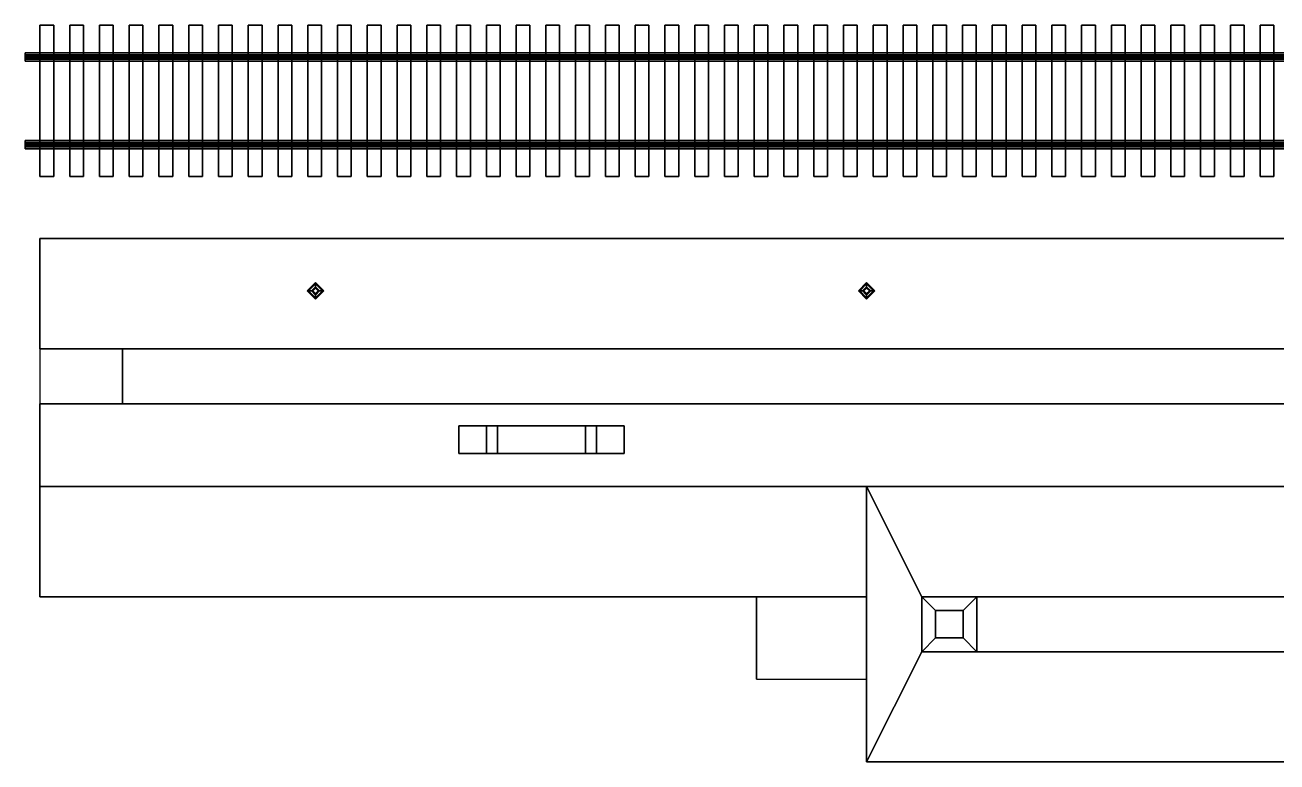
# Model space of a CAD drawing. Extents: x -25.3 to 25, y -12 to 1.4.
# Drawn here: x -25.27 to -2.55, y -12 to 1.37 of the extents above; entities that cross this region are included whole.
import ezdxf

# ---------------------------------------------------------------- set-up
doc = ezdxf.new("R2010")
doc.units = 0
doc.layers.get('0').update_dxf_attribs({"linetype": 'CONTINUOUS'})

msp = doc.modelspace()

# ---------------------------------------------------------------- linework, layer by layer
for points in [[(-25, -1.375, 0), (-25, -1.375, 0.18), (-25, 1.375, 0.18), (-25, 1.375, 0)], [(-25, 1.375, 0.18), (-24.75, 1.375, 0.18), (-24.75, 1.375, 0), (-25, 1.375, 0)], [(-25, -1.375, 0.18), (-24.75, -1.375, 0.18), (-24.75, 1.375, 0.18), (-25, 1.375, 0.18)], [(-24.75, 1.375, 0), (-24.75, 1.375, 0.18), (-24.75, -1.375, 0.18), (-24.75, -1.375, 0)], [(-24.46, -1.375, 0), (-24.46, -1.375, 0.18), (-24.46, 1.375, 0.18), (-24.46, 1.375, 0)], [(-24.46, 1.375, 0.18), (-24.21, 1.375, 0.18), (-24.21, 1.375, 0), (-24.46, 1.375, 0)], [(-24.46, -1.375, 0.18), (-24.21, -1.375, 0.18), (-24.21, 1.375, 0.18), (-24.46, 1.375, 0.18)], [(-24.21, 1.375, 0), (-24.21, 1.375, 0.18), (-24.21, -1.375, 0.18), (-24.21, -1.375, 0)], [(-23.92, 1.375, 0.18), (-23.67, 1.375, 0.18), (-23.67, 1.375, 0), (-23.92, 1.375, 0)], [(-23.92, -1.375, 0), (-23.92, -1.375, 0.18), (-23.92, 1.375, 0.18), (-23.92, 1.375, 0)], [(-23.92, -1.375, 0.18), (-23.67, -1.375, 0.18), (-23.67, 1.375, 0.18), (-23.92, 1.375, 0.18)], [(-23.67, 1.375, 0), (-23.67, 1.375, 0.18), (-23.67, -1.375, 0.18), (-23.67, -1.375, 0)], [(-23.38, 1.375, 0.18), (-23.13, 1.375, 0.18), (-23.13, 1.375, 0), (-23.38, 1.375, 0)], [(-23.38, -1.375, 0), (-23.38, -1.375, 0.18), (-23.38, 1.375, 0.18), (-23.38, 1.375, 0)], [(-23.38, -1.375, 0.18), (-23.13, -1.375, 0.18), (-23.13, 1.375, 0.18), (-23.38, 1.375, 0.18)], [(-23.13, 1.375, 0), (-23.13, 1.375, 0.18), (-23.13, -1.375, 0.18), (-23.13, -1.375, 0)], [(-22.84, -1.375, 0), (-22.84, -1.375, 0.18), (-22.84, 1.375, 0.18), (-22.84, 1.375, 0)], [(-22.84, 1.375, 0.18), (-22.59, 1.375, 0.18), (-22.59, 1.375, 0), (-22.84, 1.375, 0)], [(-22.84, -1.375, 0.18), (-22.59, -1.375, 0.18), (-22.59, 1.375, 0.18), (-22.84, 1.375, 0.18)], [(-22.59, 1.375, 0), (-22.59, 1.375, 0.18), (-22.59, -1.375, 0.18), (-22.59, -1.375, 0)], [(-22.3, -1.375, 0), (-22.3, -1.375, 0.18), (-22.3, 1.375, 0.18), (-22.3, 1.375, 0)], [(-22.3, 1.375, 0.18), (-22.05, 1.375, 0.18), (-22.05, 1.375, 0), (-22.3, 1.375, 0)], [(-22.3, -1.375, 0.18), (-22.05, -1.375, 0.18), (-22.05, 1.375, 0.18), (-22.3, 1.375, 0.18)], [(-22.05, 1.375, 0), (-22.05, 1.375, 0.18), (-22.05, -1.375, 0.18), (-22.05, -1.375, 0)], [(-21.76, -1.375, 0), (-21.76, -1.375, 0.18), (-21.76, 1.375, 0.18), (-21.76, 1.375, 0)], [(-21.76, 1.375, 0.18), (-21.51, 1.375, 0.18), (-21.51, 1.375, 0), (-21.76, 1.375, 0)], [(-21.76, -1.375, 0.18), (-21.51, -1.375, 0.18), (-21.51, 1.375, 0.18), (-21.76, 1.375, 0.18)], [(-21.51, 1.375, 0), (-21.51, 1.375, 0.18), (-21.51, -1.375, 0.18), (-21.51, -1.375, 0)], [(-21.22, -1.375, 0), (-21.22, -1.375, 0.18), (-21.22, 1.375, 0.18), (-21.22, 1.375, 0)], [(-21.22, 1.375, 0.18), (-20.97, 1.375, 0.18), (-20.97, 1.375, 0), (-21.22, 1.375, 0)], [(-21.22, -1.375, 0.18), (-20.97, -1.375, 0.18), (-20.97, 1.375, 0.18), (-21.22, 1.375, 0.18)], [(-20.97, 1.375, 0), (-20.97, 1.375, 0.18), (-20.97, -1.375, 0.18), (-20.97, -1.375, 0)], [(-20.68, 1.375, 0.18), (-20.43, 1.375, 0.18), (-20.43, 1.375, 0), (-20.68, 1.375, 0)], [(-20.68, -1.375, 0), (-20.68, -1.375, 0.18), (-20.68, 1.375, 0.18), (-20.68, 1.375, 0)], [(-20.68, -1.375, 0.18), (-20.43, -1.375, 0.18), (-20.43, 1.375, 0.18), (-20.68, 1.375, 0.18)], [(-20.43, 1.375, 0), (-20.43, 1.375, 0.18), (-20.43, -1.375, 0.18), (-20.43, -1.375, 0)], [(-20.14, 1.375, 0.18), (-19.89, 1.375, 0.18), (-19.89, 1.375, 0), (-20.14, 1.375, 0)], [(-20.14, -1.375, 0), (-20.14, -1.375, 0.18), (-20.14, 1.375, 0.18), (-20.14, 1.375, 0)], [(-20.14, -1.375, 0.18), (-19.89, -1.375, 0.18), (-19.89, 1.375, 0.18), (-20.14, 1.375, 0.18)], [(-19.89, 1.375, 0), (-19.89, 1.375, 0.18), (-19.89, -1.375, 0.18), (-19.89, -1.375, 0)], [(-19.6, -1.375, 0), (-19.6, -1.375, 0.18), (-19.6, 1.375, 0.18), (-19.6, 1.375, 0)], [(-19.6, 1.375, 0.18), (-19.35, 1.375, 0.18), (-19.35, 1.375, 0), (-19.6, 1.375, 0)], [(-19.6, -1.375, 0.18), (-19.35, -1.375, 0.18), (-19.35, 1.375, 0.18), (-19.6, 1.375, 0.18)], [(-19.35, 1.375, 0), (-19.35, 1.375, 0.18), (-19.35, -1.375, 0.18), (-19.35, -1.375, 0)], [(-19.06, -1.375, 0), (-19.06, -1.375, 0.18), (-19.06, 1.375, 0.18), (-19.06, 1.375, 0)], [(-19.06, 1.375, 0.18), (-18.81, 1.375, 0.18), (-18.81, 1.375, 0), (-19.06, 1.375, 0)], [(-19.06, -1.375, 0.18), (-18.81, -1.375, 0.18), (-18.81, 1.375, 0.18), (-19.06, 1.375, 0.18)], [(-18.81, 1.375, 0), (-18.81, 1.375, 0.18), (-18.81, -1.375, 0.18), (-18.81, -1.375, 0)], [(-18.52, 1.375, 0.18), (-18.27, 1.375, 0.18), (-18.27, 1.375, 0), (-18.52, 1.375, 0)], [(-18.52, -1.375, 0), (-18.52, -1.375, 0.18), (-18.52, 1.375, 0.18), (-18.52, 1.375, 0)], [(-18.52, -1.375, 0.18), (-18.27, -1.375, 0.18), (-18.27, 1.375, 0.18), (-18.52, 1.375, 0.18)], [(-18.27, 1.375, 0), (-18.27, 1.375, 0.18), (-18.27, -1.375, 0.18), (-18.27, -1.375, 0)], [(-17.98, 1.375, 0.18), (-17.73, 1.375, 0.18), (-17.73, 1.375, 0), (-17.98, 1.375, 0)], [(-17.98, -1.375, 0), (-17.98, -1.375, 0.18), (-17.98, 1.375, 0.18), (-17.98, 1.375, 0)], [(-17.98, -1.375, 0.18), (-17.73, -1.375, 0.18), (-17.73, 1.375, 0.18), (-17.98, 1.375, 0.18)], [(-17.73, 1.375, 0), (-17.73, 1.375, 0.18), (-17.73, -1.375, 0.18), (-17.73, -1.375, 0)], [(-17.44, 1.375, 0.18), (-17.19, 1.375, 0.18), (-17.19, 1.375, 0), (-17.44, 1.375, 0)], [(-17.44, -1.375, 0), (-17.44, -1.375, 0.18), (-17.44, 1.375, 0.18), (-17.44, 1.375, 0)], [(-17.44, -1.375, 0.18), (-17.19, -1.375, 0.18), (-17.19, 1.375, 0.18), (-17.44, 1.375, 0.18)], [(-17.19, 1.375, 0), (-17.19, 1.375, 0.18), (-17.19, -1.375, 0.18), (-17.19, -1.375, 0)], [(-16.9, 1.375, 0.18), (-16.65, 1.375, 0.18), (-16.65, 1.375, 0), (-16.9, 1.375, 0)], [(-16.9, -1.375, 0), (-16.9, -1.375, 0.18), (-16.9, 1.375, 0.18), (-16.9, 1.375, 0)], [(-16.9, -1.375, 0.18), (-16.65, -1.375, 0.18), (-16.65, 1.375, 0.18), (-16.9, 1.375, 0.18)], [(-16.65, 1.375, 0), (-16.65, 1.375, 0.18), (-16.65, -1.375, 0.18), (-16.65, -1.375, 0)], [(-16.36, -1.375, 0), (-16.36, -1.375, 0.18), (-16.36, 1.375, 0.18), (-16.36, 1.375, 0)], [(-16.36, 1.375, 0.18), (-16.11, 1.375, 0.18), (-16.11, 1.375, 0), (-16.36, 1.375, 0)], [(-16.36, -1.375, 0.18), (-16.11, -1.375, 0.18), (-16.11, 1.375, 0.18), (-16.36, 1.375, 0.18)], [(-16.11, 1.375, 0), (-16.11, 1.375, 0.18), (-16.11, -1.375, 0.18), (-16.11, -1.375, 0)], [(-15.82, -1.375, 0), (-15.82, -1.375, 0.18), (-15.82, 1.375, 0.18), (-15.82, 1.375, 0)], [(-15.82, 1.375, 0.18), (-15.57, 1.375, 0.18), (-15.57, 1.375, 0), (-15.82, 1.375, 0)], [(-15.82, -1.375, 0.18), (-15.57, -1.375, 0.18), (-15.57, 1.375, 0.18), (-15.82, 1.375, 0.18)], [(-15.57, 1.375, 0), (-15.57, 1.375, 0.18), (-15.57, -1.375, 0.18), (-15.57, -1.375, 0)], [(-15.28, -1.375, 0), (-15.28, -1.375, 0.18), (-15.28, 1.375, 0.18), (-15.28, 1.375, 0)], [(-15.28, 1.375, 0.18), (-15.03, 1.375, 0.18), (-15.03, 1.375, 0), (-15.28, 1.375, 0)], [(-15.28, -1.375, 0.18), (-15.03, -1.375, 0.18), (-15.03, 1.375, 0.18), (-15.28, 1.375, 0.18)], [(-15.03, 1.375, 0), (-15.03, 1.375, 0.18), (-15.03, -1.375, 0.18), (-15.03, -1.375, 0)], [(-14.74, -1.375, 0), (-14.74, -1.375, 0.18), (-14.74, 1.375, 0.18), (-14.74, 1.375, 0)], [(-14.74, 1.375, 0.18), (-14.49, 1.375, 0.18), (-14.49, 1.375, 0), (-14.74, 1.375, 0)], [(-14.74, -1.375, 0.18), (-14.49, -1.375, 0.18), (-14.49, 1.375, 0.18), (-14.74, 1.375, 0.18)], [(-14.49, 1.375, 0), (-14.49, 1.375, 0.18), (-14.49, -1.375, 0.18), (-14.49, -1.375, 0)], [(-14.2, 1.375, 0.18), (-13.95, 1.375, 0.18), (-13.95, 1.375, 0), (-14.2, 1.375, 0)], [(-14.2, -1.375, 0), (-14.2, -1.375, 0.18), (-14.2, 1.375, 0.18), (-14.2, 1.375, 0)], [(-14.2, -1.375, 0.18), (-13.95, -1.375, 0.18), (-13.95, 1.375, 0.18), (-14.2, 1.375, 0.18)], [(-13.95, 1.375, 0), (-13.95, 1.375, 0.18), (-13.95, -1.375, 0.18), (-13.95, -1.375, 0)], [(-13.66, 1.375, 0.18), (-13.41, 1.375, 0.18), (-13.41, 1.375, 0), (-13.66, 1.375, 0)], [(-13.66, -1.375, 0), (-13.66, -1.375, 0.18), (-13.66, 1.375, 0.18), (-13.66, 1.375, 0)], [(-13.66, -1.375, 0.18), (-13.41, -1.375, 0.18), (-13.41, 1.375, 0.18), (-13.66, 1.375, 0.18)], [(-13.41, 1.375, 0), (-13.41, 1.375, 0.18), (-13.41, -1.375, 0.18), (-13.41, -1.375, 0)], [(-13.12, 1.375, 0.18), (-12.87, 1.375, 0.18), (-12.87, 1.375, 0), (-13.12, 1.375, 0)], [(-13.12, -1.375, 0), (-13.12, -1.375, 0.18), (-13.12, 1.375, 0.18), (-13.12, 1.375, 0)], [(-13.12, -1.375, 0.18), (-12.87, -1.375, 0.18), (-12.87, 1.375, 0.18), (-13.12, 1.375, 0.18)], [(-12.87, 1.375, 0), (-12.87, 1.375, 0.18), (-12.87, -1.375, 0.18), (-12.87, -1.375, 0)], [(-12.58, 1.375, 0.18), (-12.33, 1.375, 0.18), (-12.33, 1.375, 0), (-12.58, 1.375, 0)], [(-12.58, -1.375, 0), (-12.58, -1.375, 0.18), (-12.58, 1.375, 0.18), (-12.58, 1.375, 0)], [(-12.58, -1.375, 0.18), (-12.33, -1.375, 0.18), (-12.33, 1.375, 0.18), (-12.58, 1.375, 0.18)], [(-12.33, 1.375, 0), (-12.33, 1.375, 0.18), (-12.33, -1.375, 0.18), (-12.33, -1.375, 0)], [(-12.04, -1.375, 0), (-12.04, -1.375, 0.18), (-12.04, 1.375, 0.18), (-12.04, 1.375, 0)], [(-12.04, 1.375, 0.18), (-11.79, 1.375, 0.18), (-11.79, 1.375, 0), (-12.04, 1.375, 0)], [(-12.04, -1.375, 0.18), (-11.79, -1.375, 0.18), (-11.79, 1.375, 0.18), (-12.04, 1.375, 0.18)], [(-11.79, 1.375, 0), (-11.79, 1.375, 0.18), (-11.79, -1.375, 0.18), (-11.79, -1.375, 0)], [(-11.5, -1.375, 0), (-11.5, -1.375, 0.18), (-11.5, 1.375, 0.18), (-11.5, 1.375, 0)], [(-11.5, 1.375, 0.18), (-11.25, 1.375, 0.18), (-11.25, 1.375, 0), (-11.5, 1.375, 0)], [(-11.5, -1.375, 0.18), (-11.25, -1.375, 0.18), (-11.25, 1.375, 0.18), (-11.5, 1.375, 0.18)], [(-11.25, 1.375, 0), (-11.25, 1.375, 0.18), (-11.25, -1.375, 0.18), (-11.25, -1.375, 0)], [(-10.96, 1.375, 0.18), (-10.71, 1.375, 0.18), (-10.71, 1.375, 0), (-10.96, 1.375, 0)], [(-10.96, -1.375, 0), (-10.96, -1.375, 0.18), (-10.96, 1.375, 0.18), (-10.96, 1.375, 0)], [(-10.96, -1.375, 0.18), (-10.71, -1.375, 0.18), (-10.71, 1.375, 0.18), (-10.96, 1.375, 0.18)], [(-10.71, 1.375, 0), (-10.71, 1.375, 0.18), (-10.71, -1.375, 0.18), (-10.71, -1.375, 0)], [(-10.42, 1.375, 0.18), (-10.17, 1.375, 0.18), (-10.17, 1.375, 0), (-10.42, 1.375, 0)], [(-10.42, -1.375, 0), (-10.42, -1.375, 0.18), (-10.42, 1.375, 0.18), (-10.42, 1.375, 0)], [(-10.42, -1.375, 0.18), (-10.17, -1.375, 0.18), (-10.17, 1.375, 0.18), (-10.42, 1.375, 0.18)], [(-10.17, 1.375, 0), (-10.17, 1.375, 0.18), (-10.17, -1.375, 0.18), (-10.17, -1.375, 0)], [(-9.88, -1.375, 0), (-9.88, -1.375, 0.18), (-9.88, 1.375, 0.18), (-9.88, 1.375, 0)], [(-9.88, 1.375, 0.18), (-9.63, 1.375, 0.18), (-9.63, 1.375, 0), (-9.88, 1.375, 0)], [(-9.88, -1.375, 0.18), (-9.63, -1.375, 0.18), (-9.63, 1.375, 0.18), (-9.88, 1.375, 0.18)], [(-9.63, 1.375, 0), (-9.63, 1.375, 0.18), (-9.63, -1.375, 0.18), (-9.63, -1.375, 0)], [(-9.34, -1.375, 0), (-9.34, -1.375, 0.18), (-9.34, 1.375, 0.18), (-9.34, 1.375, 0)], [(-9.34, 1.375, 0.18), (-9.09, 1.375, 0.18), (-9.09, 1.375, 0), (-9.34, 1.375, 0)], [(-9.34, -1.375, 0.18), (-9.09, -1.375, 0.18), (-9.09, 1.375, 0.18), (-9.34, 1.375, 0.18)], [(-9.09, 1.375, 0), (-9.09, 1.375, 0.18), (-9.09, -1.375, 0.18), (-9.09, -1.375, 0)], [(-8.8, -1.375, 0), (-8.8, -1.375, 0.18), (-8.8, 1.375, 0.18), (-8.8, 1.375, 0)], [(-8.8, 1.375, 0.18), (-8.55, 1.375, 0.18), (-8.55, 1.375, 0), (-8.8, 1.375, 0)], [(-8.8, -1.375, 0.18), (-8.55, -1.375, 0.18), (-8.55, 1.375, 0.18), (-8.8, 1.375, 0.18)], [(-8.55, 1.375, 0), (-8.55, 1.375, 0.18), (-8.55, -1.375, 0.18), (-8.55, -1.375, 0)], [(-8.26, -1.375, 0), (-8.26, -1.375, 0.18), (-8.26, 1.375, 0.18), (-8.26, 1.375, 0)], [(-8.26, 1.375, 0.18), (-8.01, 1.375, 0.18), (-8.01, 1.375, 0), (-8.26, 1.375, 0)], [(-8.26, -1.375, 0.18), (-8.01, -1.375, 0.18), (-8.01, 1.375, 0.18), (-8.26, 1.375, 0.18)], [(-8.01, 1.375, 0), (-8.01, 1.375, 0.18), (-8.01, -1.375, 0.18), (-8.01, -1.375, 0)], [(-7.72, 1.375, 0.18), (-7.47, 1.375, 0.18), (-7.47, 1.375, 0), (-7.72, 1.375, 0)], [(-7.72, -1.375, 0), (-7.72, -1.375, 0.18), (-7.72, 1.375, 0.18), (-7.72, 1.375, 0)], [(-7.72, -1.375, 0.18), (-7.47, -1.375, 0.18), (-7.47, 1.375, 0.18), (-7.72, 1.375, 0.18)], [(-7.47, 1.375, 0), (-7.47, 1.375, 0.18), (-7.47, -1.375, 0.18), (-7.47, -1.375, 0)], [(-7.18, 1.375, 0.18), (-6.93, 1.375, 0.18), (-6.93, 1.375, 0), (-7.18, 1.375, 0)], [(-7.18, -1.375, 0), (-7.18, -1.375, 0.18), (-7.18, 1.375, 0.18), (-7.18, 1.375, 0)], [(-7.18, -1.375, 0.18), (-6.93, -1.375, 0.18), (-6.93, 1.375, 0.18), (-7.18, 1.375, 0.18)], [(-6.93, 1.375, 0), (-6.93, 1.375, 0.18), (-6.93, -1.375, 0.18), (-6.93, -1.375, 0)], [(-6.64, -1.375, 0), (-6.64, -1.375, 0.18), (-6.64, 1.375, 0.18), (-6.64, 1.375, 0)], [(-6.64, 1.375, 0.18), (-6.39, 1.375, 0.18), (-6.39, 1.375, 0), (-6.64, 1.375, 0)], [(-6.64, -1.375, 0.18), (-6.39, -1.375, 0.18), (-6.39, 1.375, 0.18), (-6.64, 1.375, 0.18)], [(-6.39, 1.375, 0), (-6.39, 1.375, 0.18), (-6.39, -1.375, 0.18), (-6.39, -1.375, 0)], [(-6.1, -1.375, 0), (-6.1, -1.375, 0.18), (-6.1, 1.375, 0.18), (-6.1, 1.375, 0)], [(-6.1, 1.375, 0.18), (-5.85, 1.375, 0.18), (-5.85, 1.375, 0), (-6.1, 1.375, 0)], [(-6.1, -1.375, 0.18), (-5.85, -1.375, 0.18), (-5.85, 1.375, 0.18), (-6.1, 1.375, 0.18)], [(-5.85, 1.375, 0), (-5.85, 1.375, 0.18), (-5.85, -1.375, 0.18), (-5.85, -1.375, 0)], [(-5.56, 1.375, 0.18), (-5.31, 1.375, 0.18), (-5.31, 1.375, 0), (-5.56, 1.375, 0)], [(-5.56, -1.375, 0), (-5.56, -1.375, 0.18), (-5.56, 1.375, 0.18), (-5.56, 1.375, 0)], [(-5.56, -1.375, 0.18), (-5.31, -1.375, 0.18), (-5.31, 1.375, 0.18), (-5.56, 1.375, 0.18)], [(-5.31, 1.375, 0), (-5.31, 1.375, 0.18), (-5.31, -1.375, 0.18), (-5.31, -1.375, 0)], [(-5.02, 1.375, 0.18), (-4.77, 1.375, 0.18), (-4.77, 1.375, 0), (-5.02, 1.375, 0)], [(-5.02, -1.375, 0), (-5.02, -1.375, 0.18), (-5.02, 1.375, 0.18), (-5.02, 1.375, 0)], [(-5.02, -1.375, 0.18), (-4.77, -1.375, 0.18), (-4.77, 1.375, 0.18), (-5.02, 1.375, 0.18)], [(-4.77, 1.375, 0), (-4.77, 1.375, 0.18), (-4.77, -1.375, 0.18), (-4.77, -1.375, 0)], [(-4.48, 1.375, 0.18), (-4.23, 1.375, 0.18), (-4.23, 1.375, 0), (-4.48, 1.375, 0)], [(-4.48, -1.375, 0), (-4.48, -1.375, 0.18), (-4.48, 1.375, 0.18), (-4.48, 1.375, 0)], [(-4.48, -1.375, 0.18), (-4.23, -1.375, 0.18), (-4.23, 1.375, 0.18), (-4.48, 1.375, 0.18)], [(-4.23, 1.375, 0), (-4.23, 1.375, 0.18), (-4.23, -1.375, 0.18), (-4.23, -1.375, 0)], [(-3.94, 1.375, 0.18), (-3.69, 1.375, 0.18), (-3.69, 1.375, 0), (-3.94, 1.375, 0)], [(-3.94, -1.375, 0), (-3.94, -1.375, 0.18), (-3.94, 1.375, 0.18), (-3.94, 1.375, 0)], [(-3.94, -1.375, 0.18), (-3.69, -1.375, 0.18), (-3.69, 1.375, 0.18), (-3.94, 1.375, 0.18)], [(-3.69, 1.375, 0), (-3.69, 1.375, 0.18), (-3.69, -1.375, 0.18), (-3.69, -1.375, 0)], [(-3.4, -1.375, 0), (-3.4, -1.375, 0.18), (-3.4, 1.375, 0.18), (-3.4, 1.375, 0)], [(-3.4, 1.375, 0.18), (-3.15, 1.375, 0.18), (-3.15, 1.375, 0), (-3.4, 1.375, 0)], [(-3.4, -1.375, 0.18), (-3.15, -1.375, 0.18), (-3.15, 1.375, 0.18), (-3.4, 1.375, 0.18)], [(-3.15, 1.375, 0), (-3.15, 1.375, 0.18), (-3.15, -1.375, 0.18), (-3.15, -1.375, 0)], [(-2.86, -1.375, 0), (-2.86, -1.375, 0.18), (-2.86, 1.375, 0.18), (-2.86, 1.375, 0)], [(-2.86, 1.375, 0.18), (-2.61, 1.375, 0.18), (-2.61, 1.375, 0), (-2.86, 1.375, 0)], [(-2.86, -1.375, 0.18), (-2.61, -1.375, 0.18), (-2.61, 1.375, 0.18), (-2.86, 1.375, 0.18)], [(-2.61, 1.375, 0), (-2.61, 1.375, 0.18), (-2.61, -1.375, 0.18), (-2.61, -1.375, 0)], [(-25.27, 0.795, 0.21), (24.95, 0.795, 0.21), (24.95, 0.87, 0.195), (-25.27, 0.87, 0.195)], [(-25.27, 0.87, 0.18), (24.95, 0.87, 0.18), (24.95, 0.72, 0.18), (-25.27, 0.72, 0.18)], [(24.95, 0.87, 0.195), (24.95, 0.87, 0.18), (-25.27, 0.87, 0.18), (-25.27, 0.87, 0.195)], [(-25.27, 0.835, 0.295), (24.95, 0.835, 0.295), (24.95, 0.795, 0.29), (-25.27, 0.795, 0.29)], [(24.95, 0.83, 0.36), (24.95, 0.835, 0.295), (-25.27, 0.835, 0.295), (-25.27, 0.83, 0.36)], [(-25.27, 0.76, 0.36), (24.95, 0.76, 0.36), (24.95, 0.83, 0.36), (-25.27, 0.83, 0.36)], [(24.95, 0.805, 0.295), (24.95, 0.805, 0.205), (-25.27, 0.805, 0.205), (-25.27, 0.805, 0.295)], [(-25.27, 0.795, 0.29), (24.95, 0.795, 0.29), (24.95, 0.755, 0.295), (-25.27, 0.755, 0.295)], [(-25.27, 0.72, 0.195), (24.95, 0.72, 0.195), (24.95, 0.795, 0.21), (-25.27, 0.795, 0.21)], [(-25.27, 0.785, 0.205), (24.95, 0.785, 0.205), (24.95, 0.785, 0.295), (-25.27, 0.785, 0.295)], [(-25.27, 0.755, 0.295), (24.95, 0.755, 0.295), (24.95, 0.76, 0.36), (-25.27, 0.76, 0.36)], [(-25.27, 0.72, 0.18), (24.95, 0.72, 0.18), (24.95, 0.72, 0.195), (-25.27, 0.72, 0.195)], [(24.95, -0.72, 0.195), (24.95, -0.72, 0.18), (-25.27, -0.72, 0.18), (-25.27, -0.72, 0.195)], [(-25.27, -0.72, 0.18), (24.95, -0.72, 0.18), (24.95, -0.87, 0.18), (-25.27, -0.87, 0.18)], [(-25.27, -0.795, 0.21), (24.95, -0.795, 0.21), (24.95, -0.72, 0.195), (-25.27, -0.72, 0.195)], [(24.95, -0.76, 0.36), (24.95, -0.755, 0.295), (-25.27, -0.755, 0.295), (-25.27, -0.76, 0.36)], [(-25.27, -0.755, 0.295), (24.95, -0.755, 0.295), (24.95, -0.795, 0.29), (-25.27, -0.795, 0.29)], [(-25.27, -0.83, 0.36), (24.95, -0.83, 0.36), (24.95, -0.76, 0.36), (-25.27, -0.76, 0.36)], [(24.95, -0.785, 0.295), (24.95, -0.785, 0.205), (-25.27, -0.785, 0.205), (-25.27, -0.785, 0.295)], [(-25.27, -0.795, 0.29), (24.95, -0.795, 0.29), (24.95, -0.835, 0.295), (-25.27, -0.835, 0.295)], [(-25.27, -0.87, 0.195), (24.95, -0.87, 0.195), (24.95, -0.795, 0.21), (-25.27, -0.795, 0.21)], [(-25.27, -0.805, 0.205), (24.95, -0.805, 0.205), (24.95, -0.805, 0.295), (-25.27, -0.805, 0.295)], [(-25.27, -0.835, 0.295), (24.95, -0.835, 0.295), (24.95, -0.83, 0.36), (-25.27, -0.83, 0.36)], [(-25.27, -0.87, 0.18), (24.95, -0.87, 0.18), (24.95, -0.87, 0.195), (-25.27, -0.87, 0.195)], [(-24.75, -1.375, 0), (-24.75, -1.375, 0.18), (-25, -1.375, 0.18), (-25, -1.375, 0)], [(-24.21, -1.375, 0), (-24.21, -1.375, 0.18), (-24.46, -1.375, 0.18), (-24.46, -1.375, 0)], [(-23.67, -1.375, 0), (-23.67, -1.375, 0.18), (-23.92, -1.375, 0.18), (-23.92, -1.375, 0)], [(-23.13, -1.375, 0), (-23.13, -1.375, 0.18), (-23.38, -1.375, 0.18), (-23.38, -1.375, 0)], [(-22.59, -1.375, 0), (-22.59, -1.375, 0.18), (-22.84, -1.375, 0.18), (-22.84, -1.375, 0)], [(-22.05, -1.375, 0), (-22.05, -1.375, 0.18), (-22.3, -1.375, 0.18), (-22.3, -1.375, 0)], [(-21.51, -1.375, 0), (-21.51, -1.375, 0.18), (-21.76, -1.375, 0.18), (-21.76, -1.375, 0)], [(-20.97, -1.375, 0), (-20.97, -1.375, 0.18), (-21.22, -1.375, 0.18), (-21.22, -1.375, 0)], [(-20.43, -1.375, 0), (-20.43, -1.375, 0.18), (-20.68, -1.375, 0.18), (-20.68, -1.375, 0)], [(-19.89, -1.375, 0), (-19.89, -1.375, 0.18), (-20.14, -1.375, 0.18), (-20.14, -1.375, 0)], [(-19.35, -1.375, 0), (-19.35, -1.375, 0.18), (-19.6, -1.375, 0.18), (-19.6, -1.375, 0)], [(-18.81, -1.375, 0), (-18.81, -1.375, 0.18), (-19.06, -1.375, 0.18), (-19.06, -1.375, 0)], [(-18.27, -1.375, 0), (-18.27, -1.375, 0.18), (-18.52, -1.375, 0.18), (-18.52, -1.375, 0)], [(-17.73, -1.375, 0), (-17.73, -1.375, 0.18), (-17.98, -1.375, 0.18), (-17.98, -1.375, 0)], [(-17.19, -1.375, 0), (-17.19, -1.375, 0.18), (-17.44, -1.375, 0.18), (-17.44, -1.375, 0)], [(-16.65, -1.375, 0), (-16.65, -1.375, 0.18), (-16.9, -1.375, 0.18), (-16.9, -1.375, 0)], [(-16.11, -1.375, 0), (-16.11, -1.375, 0.18), (-16.36, -1.375, 0.18), (-16.36, -1.375, 0)], [(-15.57, -1.375, 0), (-15.57, -1.375, 0.18), (-15.82, -1.375, 0.18), (-15.82, -1.375, 0)], [(-15.03, -1.375, 0), (-15.03, -1.375, 0.18), (-15.28, -1.375, 0.18), (-15.28, -1.375, 0)], [(-14.49, -1.375, 0), (-14.49, -1.375, 0.18), (-14.74, -1.375, 0.18), (-14.74, -1.375, 0)], [(-13.95, -1.375, 0), (-13.95, -1.375, 0.18), (-14.2, -1.375, 0.18), (-14.2, -1.375, 0)], [(-13.41, -1.375, 0), (-13.41, -1.375, 0.18), (-13.66, -1.375, 0.18), (-13.66, -1.375, 0)], [(-12.87, -1.375, 0), (-12.87, -1.375, 0.18), (-13.12, -1.375, 0.18), (-13.12, -1.375, 0)], [(-12.33, -1.375, 0), (-12.33, -1.375, 0.18), (-12.58, -1.375, 0.18), (-12.58, -1.375, 0)], [(-11.79, -1.375, 0), (-11.79, -1.375, 0.18), (-12.04, -1.375, 0.18), (-12.04, -1.375, 0)], [(-11.25, -1.375, 0), (-11.25, -1.375, 0.18), (-11.5, -1.375, 0.18), (-11.5, -1.375, 0)], [(-10.71, -1.375, 0), (-10.71, -1.375, 0.18), (-10.96, -1.375, 0.18), (-10.96, -1.375, 0)], [(-10.17, -1.375, 0), (-10.17, -1.375, 0.18), (-10.42, -1.375, 0.18), (-10.42, -1.375, 0)], [(-9.63, -1.375, 0), (-9.63, -1.375, 0.18), (-9.88, -1.375, 0.18), (-9.88, -1.375, 0)], [(-9.09, -1.375, 0), (-9.09, -1.375, 0.18), (-9.34, -1.375, 0.18), (-9.34, -1.375, 0)], [(-8.55, -1.375, 0), (-8.55, -1.375, 0.18), (-8.8, -1.375, 0.18), (-8.8, -1.375, 0)], [(-8.01, -1.375, 0), (-8.01, -1.375, 0.18), (-8.26, -1.375, 0.18), (-8.26, -1.375, 0)], [(-7.47, -1.375, 0), (-7.47, -1.375, 0.18), (-7.72, -1.375, 0.18), (-7.72, -1.375, 0)], [(-6.93, -1.375, 0), (-6.93, -1.375, 0.18), (-7.18, -1.375, 0.18), (-7.18, -1.375, 0)], [(-6.39, -1.375, 0), (-6.39, -1.375, 0.18), (-6.64, -1.375, 0.18), (-6.64, -1.375, 0)], [(-5.85, -1.375, 0), (-5.85, -1.375, 0.18), (-6.1, -1.375, 0.18), (-6.1, -1.375, 0)], [(-5.31, -1.375, 0), (-5.31, -1.375, 0.18), (-5.56, -1.375, 0.18), (-5.56, -1.375, 0)], [(-4.77, -1.375, 0), (-4.77, -1.375, 0.18), (-5.02, -1.375, 0.18), (-5.02, -1.375, 0)], [(-4.23, -1.375, 0), (-4.23, -1.375, 0.18), (-4.48, -1.375, 0.18), (-4.48, -1.375, 0)], [(-3.69, -1.375, 0), (-3.69, -1.375, 0.18), (-3.94, -1.375, 0.18), (-3.94, -1.375, 0)], [(-3.15, -1.375, 0), (-3.15, -1.375, 0.18), (-3.4, -1.375, 0.18), (-3.4, -1.375, 0)], [(-2.61, -1.375, 0), (-2.61, -1.375, 0.18), (-2.86, -1.375, 0.18), (-2.86, -1.375, 0)], [(25, -2.5, 1), (25, -2.5), (-25, -2.5), (-25, -2.5, 1)], [(-25, -2.5), (-25, -4.5), (-25, -4.5, 1), (-25, -2.5, 1)], [(-25, -2.5, 1), (-25, -4.5, 1), (25, -4.5, 1), (25, -2.5, 1)], [(-20, -3.325, 4.55), (-20.125, -3.45, 4.55), (-20.15, -3.45, 4.85), (-20, -3.3, 4.85)], [(-20, -3.3, 4.85), (-20.15, -3.45, 4.85), (-20.05, -3.45, 4.95), (-20, -3.4, 4.95)], [(-20, -3.4, 4.5), (-20.05, -3.45, 4.5), (-20.125, -3.45, 4.55), (-20, -3.325, 4.55)], [(-20, -3.375, 1), (-20.075, -3.45, 1), (-20.05, -3.45, 4.5), (-20, -3.4, 4.5)], [(-20, -3.4, 4.95), (-20.05, -3.45, 4.95), (-20, -3.5, 4.95), (-19.95, -3.45, 4.95)], [(-19.875, -3.45, 4.55), (-20, -3.325, 4.55), (-20, -3.3, 4.85), (-19.85, -3.45, 4.85)], [(-19.85, -3.45, 4.85), (-20, -3.3, 4.85), (-20, -3.4, 4.95), (-19.95, -3.45, 4.95)], [(-19.95, -3.45, 4.5), (-20, -3.4, 4.5), (-20, -3.325, 4.55), (-19.875, -3.45, 4.55)], [(-19.925, -3.45, 1), (-20, -3.375, 1), (-20, -3.4, 4.5), (-19.95, -3.45, 4.5)], [(-10, -3.325, 4.55), (-10.125, -3.45, 4.55), (-10.15, -3.45, 4.85), (-10, -3.3, 4.85)], [(-10, -3.3, 4.85), (-10.15, -3.45, 4.85), (-10.05, -3.45, 4.95), (-10, -3.4, 4.95)], [(-10, -3.4, 4.5), (-10.05, -3.45, 4.5), (-10.125, -3.45, 4.55), (-10, -3.325, 4.55)], [(-10, -3.375, 1), (-10.075, -3.45, 1), (-10.05, -3.45, 4.5), (-10, -3.4, 4.5)], [(-10, -3.4, 4.95), (-10.05, -3.45, 4.95), (-10, -3.5, 4.95), (-9.95, -3.45, 4.95)], [(-9.875, -3.45, 4.55), (-10, -3.325, 4.55), (-10, -3.3, 4.85), (-9.85, -3.45, 4.85)], [(-9.85, -3.45, 4.85), (-10, -3.3, 4.85), (-10, -3.4, 4.95), (-9.95, -3.45, 4.95)], [(-9.95, -3.45, 4.5), (-10, -3.4, 4.5), (-10, -3.325, 4.55), (-9.875, -3.45, 4.55)], [(-9.925, -3.45, 1), (-10, -3.375, 1), (-10, -3.4, 4.5), (-9.95, -3.45, 4.5)], [(-20.125, -3.45, 4.55), (-20, -3.575, 4.55), (-20, -3.6, 4.85), (-20.15, -3.45, 4.85)], [(-20.15, -3.45, 4.85), (-20, -3.6, 4.85), (-20, -3.5, 4.95), (-20.05, -3.45, 4.95)], [(-20.05, -3.45, 4.5), (-20, -3.5, 4.5), (-20, -3.575, 4.55), (-20.125, -3.45, 4.55)], [(-20.075, -3.45, 1), (-20, -3.525, 1), (-20, -3.5, 4.5), (-20.05, -3.45, 4.5)], [(-20, -3.525, 1), (-19.925, -3.45, 1), (-19.95, -3.45, 4.5), (-20, -3.5, 4.5)], [(-20, -3.575, 4.55), (-19.875, -3.45, 4.55), (-19.85, -3.45, 4.85), (-20, -3.6, 4.85)], [(-20, -3.5, 4.5), (-19.95, -3.45, 4.5), (-19.875, -3.45, 4.55), (-20, -3.575, 4.55)], [(-20, -3.6, 4.85), (-19.85, -3.45, 4.85), (-19.95, -3.45, 4.95), (-20, -3.5, 4.95)], [(-10.125, -3.45, 4.55), (-10, -3.575, 4.55), (-10, -3.6, 4.85), (-10.15, -3.45, 4.85)], [(-10.15, -3.45, 4.85), (-10, -3.6, 4.85), (-10, -3.5, 4.95), (-10.05, -3.45, 4.95)], [(-10.05, -3.45, 4.5), (-10, -3.5, 4.5), (-10, -3.575, 4.55), (-10.125, -3.45, 4.55)], [(-10.075, -3.45, 1), (-10, -3.525, 1), (-10, -3.5, 4.5), (-10.05, -3.45, 4.5)], [(-10, -3.525, 1), (-9.925, -3.45, 1), (-9.95, -3.45, 4.5), (-10, -3.5, 4.5)], [(-10, -3.575, 4.55), (-9.875, -3.45, 4.55), (-9.85, -3.45, 4.85), (-10, -3.6, 4.85)], [(-10, -3.5, 4.5), (-9.95, -3.45, 4.5), (-9.875, -3.45, 4.55), (-10, -3.575, 4.55)], [(-10, -3.6, 4.85), (-9.85, -3.45, 4.85), (-9.95, -3.45, 4.95), (-10, -3.5, 4.95)], [(-25, -4.5), (-25, -5.5), (-23.5, -5.5, 1), (-23.5, -4.5, 1)], [(-25, -4.5, 1), (-25, -4.5), (-23.5, -4.5, 1)], [(-23.5, -4.5, 1), (-23.5, -5.5, 1), (23.5, -5.5, 1), (23.5, -4.5, 1)], [(-25, -5.5), (-25, -9), (-25, -9, 1), (-25, -5.5, 1)], [(-25, -5.5, 1), (-25, -7, 1), (25, -7, 1), (25, -5.5, 1)], [(-25, -5.5), (-25, -5.5, 1), (-25, -5.5, 1), (-23.5, -5.5, 1)], [(-14.4, -6.4, 1.4), (-17.4, -6.4, 1.4), (-17.4, -5.9, 1.4), (-14.4, -5.9, 1.4)], [(-14.4, -5.9, 1.4), (-17.4, -5.9, 1.4), (-17.4, -5.9, 1.5), (-14.4, -5.9, 1.5)], [(-17.4, -5.9, 1.5), (-17.4, -6.4, 1.5), (-14.4, -6.4, 1.5), (-14.4, -5.9, 1.5)], [(-17.4, -5.9, 1.4), (-17.4, -6.4, 1.4), (-17.4, -6.4, 1.5), (-17.4, -5.9, 1.5)], [(-16.7, -5.9, 1.4), (-16.7, -5.9, 1), (-16.9, -5.9, 1), (-16.9, -5.9, 1.4)], [(-16.9, -5.9, 1), (-16.9, -6.4, 1), (-16.9, -6.4, 1.4), (-16.9, -5.9, 1.4)], [(-16.7, -6.4, 1.4), (-16.7, -6.4, 1), (-16.7, -5.9, 1), (-16.7, -5.9, 1.4)], [(-15.1, -5.9, 1), (-15.1, -6.4, 1), (-15.1, -6.4, 1.4), (-15.1, -5.9, 1.4)], [(-14.9, -5.9, 1.4), (-14.9, -5.9, 1), (-15.1, -5.9, 1), (-15.1, -5.9, 1.4)], [(-14.9, -6.4, 1.4), (-14.9, -6.4, 1), (-14.9, -5.9, 1), (-14.9, -5.9, 1.4)], [(-14.4, -5.9, 1.5), (-14.4, -6.4, 1.5), (-14.4, -6.4, 1.4), (-14.4, -5.9, 1.4)], [(-14.4, -6.4, 1.5), (-17.4, -6.4, 1.5), (-17.4, -6.4, 1.4), (-14.4, -6.4, 1.4)], [(-16.9, -6.4, 1.4), (-16.9, -6.4, 1), (-16.7, -6.4, 1), (-16.7, -6.4, 1.4)], [(-15.1, -6.4, 1.4), (-15.1, -6.4, 1), (-14.9, -6.4, 1), (-14.9, -6.4, 1.4)], [(-25, -7, 1), (-25, -9, 1), (-10, -9, 1), (-10, -7, 1)], [(10, -7, 4), (10, -7, 1), (-10, -7, 1), (-10, -7, 4)], [(-10, -7), (-10, -12), (-10, -12, 4), (-10, -7, 4)], [(9, -9, 5), (10, -7, 4), (-10, -7, 4), (-9, -9, 5)], [(-10, -7, 4), (-10, -12, 4), (-9, -10, 5), (-9, -9, 5)], [(-25, -9, 1), (-25, -9), (-12, -9), (-12, -9, 1)], [(-12, -9), (-12, -10.5), (-12, -9, 1)], [(-12, -9, 1), (-12, -10.5), (-10, -10.5), (-10, -9, 1)], [(-8, -9, 6), (-8, -9, 5), (-9, -9, 5), (-9, -9, 6)], [(-9, -9, 5), (-9, -10, 5), (-9, -10, 6), (-9, -9, 6)], [(-8.25, -9.25, 7), (-8, -9, 6), (-9, -9, 6), (-8.75, -9.25, 7)], [(-9, -9, 6), (-9, -10, 6), (-8.75, -9.75, 7), (-8.75, -9.25, 7)], [(-8.25, -9.75, 7), (-8, -10, 6), (-8, -9, 6), (-8.25, -9.25, 7)], [(-8, -9, 5), (-8, -10, 5), (8, -10, 5), (8, -9, 5)], [(-8, -10, 6), (-8, -10, 5), (-8, -9, 5), (-8, -9, 6)], [(-8.75, -9.25, 7), (-8.75, -9.75, 7), (-8.25, -9.75, 7), (-8.25, -9.25, 7)], [(-8.75, -9.75, 7), (-9, -10, 6), (-8, -10, 6), (-8.25, -9.75, 7)], [(-9, -10, 5), (-10, -12, 4), (10, -12, 4), (9, -10, 5)], [(-9, -10, 6), (-9, -10, 5), (-8, -10, 5), (-8, -10, 6)], [(-10, -12, 4), (-10, -12), (10, -12), (10, -12, 4)]]:
    msp.add_3dface(points)

doc.saveas('drawing.dxf')
